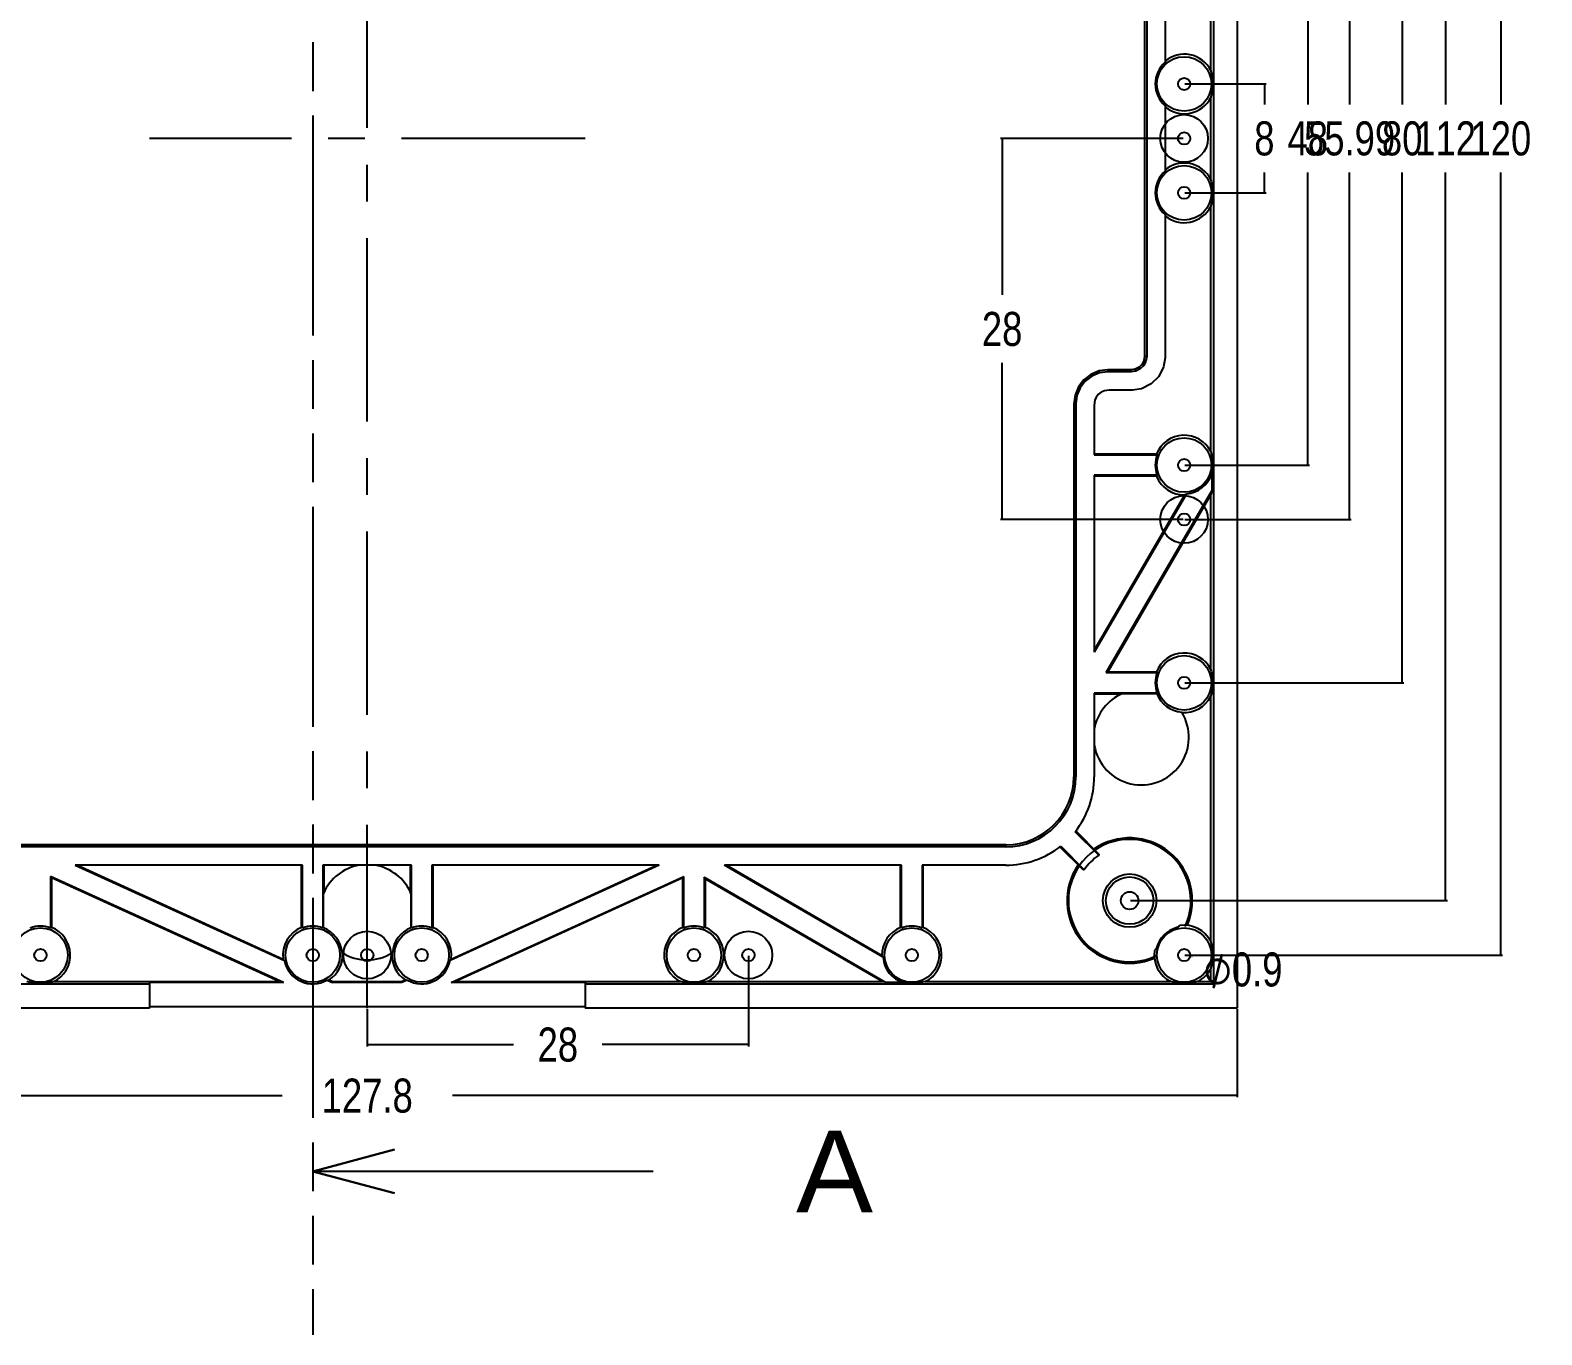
# Model space of a CAD drawing. Header units: inches. Extents: x 0 to 653, y 0 to 346.
# Drawn here: x 265.3 to 376.3, y 170.3 to 266.2 of the extents above; entities that cross this region are included whole.
import ezdxf

# ---------------------------------------------------------------- set-up
doc = ezdxf.new("R2010")
doc.units = ezdxf.units.IN
doc.header["$LTSCALE"] = 35.925693
doc.header["$MEASUREMENT"] = 0
doc.linetypes.add('CENTER', pattern=[0.6, 0.375, -0.075, 0.075, -0.075])
doc.linetypes.add('PHANTOM', pattern=[0.8, 0.45, -0.05, 0.1, -0.05, 0.1, -0.05])
doc.layers.get('0').update_dxf_attribs({"linetype": 'CONTINUOUS'})
for name, color, linetype in [('1', 7, 'CONTINUOUS'), ('2', 7, 'CONTINUOUS'), ('DIM', 7, 'CONTINUOUS')]:
    doc.layers.add(name, color=color, linetype=linetype)
doc.styles.get("Standard").update_dxf_attribs({"font": 'txt', "width": 0.8})
doc.styles.add('TEXTSTYLE_2', font='')
doc.styles.add('TEXTSTYLE_3', font='txt', dxfattribs={"width": 1.055})
doc.styles.get('TEXTSTYLE_2').set_extended_font_data('Symbol_ASME')
doc.dimstyles.new('DIMSTYLE_1', dxfattribs={"dimtxt": 2.5, "dimasz": 0.1875, "dimexe": 0.125, "dimexo": 0.0625, "dimgap": 0.09, "dimtad": 0, "dimtih": 1, "dimtoh": 1, "dimzin": 4, "dimdsep": 46, "dimtxsty": 'Standard', "dimblk": '_FILLED', "dimblk1": '_FILLED', "dimblk2": '_FILLED', "dimcen": 0.09, "dimazin": 1, "dimtfac": 1, "dimtofl": 0, "dimtmove": 0, "dimatfit": 1, "dimldrblk": '_FILLED', "dimfxl": 1, "dimtolj": 1, "dimtzin": 4, "dimarcsym": 0})
doc.dimstyles.new('DIMSTYLE_2', dxfattribs={"dimtxt": 2.5, "dimasz": 0.1875, "dimexe": 0.125, "dimexo": 0.0625, "dimgap": 1.25, "dimtad": 0, "dimtih": 1, "dimtoh": 1, "dimzin": 4, "dimdsep": 46, "dimtxsty": 'Standard', "dimblk": '_FILLED', "dimblk1": '_FILLED', "dimblk2": '_FILLED', "dimcen": 0.09, "dimazin": 1, "dimtfac": 1, "dimtofl": 0, "dimtmove": 0, "dimatfit": 3, "dimldrblk": '_FILLED', "dimfxl": 1, "dimtolj": 1, "dimtzin": 4, "dimarcsym": 0})

# ---------------------------------------------------------------- blocks, each defined once
blk = doc.blocks.new('_FILLED')
at = {"color": 0, "linetype": 'ByBlock'}
blk.add_solid([(0, 0), (-1, 0.17), (-1, -0.17)], dxfattribs=at)
blk = doc.blocks.new('*D1')
at = {"layer": 'DIM', "color": 82, "linetype": 'Continuous', "true_color": 0x33cc00, "transparency": 16777216}
blk.add_line((350.46, 198.12), (350.46, 198.12), dxfattribs=at)
at = {"layer": 'DIM', "color": 82, "linetype": 'Continuous', "true_color": 0x33cc00, "transparency": 16777216, "xscale": 0.1875, "yscale": 0.1875, "zscale": 0.1875, "rotation": 166.2096749635}
blk.add_blockref('_FILLED', (350.46, 198.12), dxfattribs=at)
at = {"layer": 'DIM', "color": 82, "linetype": 'Continuous', "true_color": 0x33cc00, "transparency": 16777216, "insert": (354.35, 198.42), "char_height": 2.5, "width": 13.4231, "attachment_point": 2, "line_spacing_factor": 0.9, "style": 'TEXTSTYLE_2'}
blk.add_mtext('⌀\\ftxt;{\\W0.8;0.9}', dxfattribs=at)
blk = doc.blocks.new('*D3')
at = {"layer": 'DIM', "color": 82, "linetype": 'Continuous', "true_color": 0x33cc00, "transparency": 16777216}
for p, q in [((226.13, 194.26), (226.13, 187.78)), ((353.93, 194.26), (353.93, 187.78)), ((226.13, 187.9), (283.78, 187.9)), ((353.93, 187.9), (296.28, 187.9))]:
    blk.add_line(p, q, dxfattribs=at)
at = {"layer": 'DIM', "color": 82, "linetype": 'Continuous', "true_color": 0x33cc00, "transparency": 16777216, "xscale": 0.1875, "yscale": 0.1875, "zscale": 0.1875, "rotation": 180}
blk.add_blockref('_FILLED', (226.13, 187.9), dxfattribs=at)
at = {"layer": 'DIM', "color": 82, "linetype": 'Continuous', "true_color": 0x33cc00, "transparency": 16777216, "xscale": 0.1875, "yscale": 0.1875, "zscale": 0.1875}
blk.add_blockref('_FILLED', (353.93, 187.9), dxfattribs=at)
at = {"layer": 'DIM', "color": 82, "linetype": 'Continuous', "true_color": 0x33cc00, "transparency": 16777216, "insert": (290.03, 189.15), "char_height": 2.5, "width": 10, "attachment_point": 2, "line_spacing_factor": 0.9}
blk.add_mtext('127.8', dxfattribs=at)
blk = doc.blocks.new('*D12')
at = {"layer": 'DIM', "color": 82, "linetype": 'Continuous', "true_color": 0x33cc00, "transparency": 16777216}
for p, q in [((350.09, 262.23), (356.04, 262.23)), ((355.92, 262.23), (355.92, 260.73)), ((355.92, 254.23), (355.92, 255.73)), ((350.09, 254.23), (356.04, 254.23))]:
    blk.add_line(p, q, dxfattribs=at)
at = {"layer": 'DIM', "color": 82, "linetype": 'Continuous', "true_color": 0x33cc00, "transparency": 16777216, "xscale": 0.1875, "yscale": 0.1875, "zscale": 0.1875}
for p, rotation in [((355.92, 262.23), 90), ((355.92, 254.23), 270)]:
    blk.add_blockref('_FILLED', p, dxfattribs=dict(at, rotation=rotation))
at = {"layer": 'DIM', "color": 82, "linetype": 'Continuous', "true_color": 0x33cc00, "transparency": 16777216, "insert": (355.92, 259.48), "char_height": 2.5, "width": 2, "attachment_point": 2, "line_spacing_factor": 0.9}
blk.add_mtext('8', dxfattribs=at)
blk = doc.blocks.new('*D13')
at = {"layer": 'DIM', "color": 82, "linetype": 'Continuous', "true_color": 0x33cc00, "transparency": 16777216}
for p, q in [((350.09, 282.23), (359.23, 282.23)), ((359.11, 282.23), (359.11, 260.73)), ((359.11, 234.23), (359.11, 255.73)), ((350.09, 234.23), (359.23, 234.23))]:
    blk.add_line(p, q, dxfattribs=at)
at = {"layer": 'DIM', "color": 82, "linetype": 'Continuous', "true_color": 0x33cc00, "transparency": 16777216, "xscale": 0.1875, "yscale": 0.1875, "zscale": 0.1875}
for p, rotation in [((359.11, 282.23), 90), ((359.11, 234.23), 270)]:
    blk.add_blockref('_FILLED', p, dxfattribs=dict(at, rotation=rotation))
at = {"layer": 'DIM', "color": 82, "linetype": 'Continuous', "true_color": 0x33cc00, "transparency": 16777216, "insert": (359.11, 259.48), "char_height": 2.5, "width": 4, "attachment_point": 2, "line_spacing_factor": 0.9}
blk.add_mtext('48', dxfattribs=at)
blk = doc.blocks.new('*D14')
at = {"layer": 'DIM', "color": 82, "linetype": 'Continuous', "true_color": 0x33cc00, "transparency": 16777216}
for p, q in [((350.09, 286.22), (362.3, 286.22)), ((362.18, 286.22), (362.18, 260.73)), ((362.18, 230.23), (362.18, 255.73)), ((350.09, 230.23), (362.3, 230.23))]:
    blk.add_line(p, q, dxfattribs=at)
at = {"layer": 'DIM', "color": 82, "linetype": 'Continuous', "true_color": 0x33cc00, "transparency": 16777216, "xscale": 0.1875, "yscale": 0.1875, "zscale": 0.1875}
for p, rotation in [((362.18, 286.22), 90), ((362.18, 230.23), 270)]:
    blk.add_blockref('_FILLED', p, dxfattribs=dict(at, rotation=rotation))
at = {"layer": 'DIM', "color": 82, "linetype": 'Continuous', "true_color": 0x33cc00, "transparency": 16777216, "insert": (362.18, 259.48), "char_height": 2.5, "width": 10, "attachment_point": 2, "line_spacing_factor": 0.9}
blk.add_mtext('55.99', dxfattribs=at)
blk = doc.blocks.new('*D15')
at = {"layer": 'DIM', "color": 82, "linetype": 'Continuous', "true_color": 0x33cc00, "transparency": 16777216}
for p, q in [((350.09, 298.23), (366.17, 298.23)), ((366.04, 298.23), (366.04, 260.73)), ((366.04, 218.23), (366.04, 255.73)), ((350.09, 218.23), (366.17, 218.23))]:
    blk.add_line(p, q, dxfattribs=at)
at = {"layer": 'DIM', "color": 82, "linetype": 'Continuous', "true_color": 0x33cc00, "transparency": 16777216, "xscale": 0.1875, "yscale": 0.1875, "zscale": 0.1875}
for p, rotation in [((366.04, 298.23), 90), ((366.04, 218.23), 270)]:
    blk.add_blockref('_FILLED', p, dxfattribs=dict(at, rotation=rotation))
at = {"layer": 'DIM', "color": 82, "linetype": 'Continuous', "true_color": 0x33cc00, "transparency": 16777216, "insert": (366.04, 259.48), "char_height": 2.5, "width": 4, "attachment_point": 2, "line_spacing_factor": 0.9}
blk.add_mtext('80', dxfattribs=at)
blk = doc.blocks.new('*D16')
at = {"layer": 'DIM', "color": 82, "linetype": 'Continuous', "true_color": 0x33cc00, "transparency": 16777216}
for p, q in [((346.09, 314.23), (369.36, 314.23)), ((369.23, 314.23), (369.23, 260.73)), ((369.23, 202.23), (369.23, 255.73)), ((346.09, 202.23), (369.36, 202.23))]:
    blk.add_line(p, q, dxfattribs=at)
at = {"layer": 'DIM', "color": 82, "linetype": 'Continuous', "true_color": 0x33cc00, "transparency": 16777216, "xscale": 0.1875, "yscale": 0.1875, "zscale": 0.1875}
for p, rotation in [((369.23, 314.23), 90), ((369.23, 202.23), 270)]:
    blk.add_blockref('_FILLED', p, dxfattribs=dict(at, rotation=rotation))
at = {"layer": 'DIM', "color": 82, "linetype": 'Continuous', "true_color": 0x33cc00, "transparency": 16777216, "insert": (369.23, 259.48), "char_height": 2.5, "width": 6, "attachment_point": 2, "line_spacing_factor": 0.9}
blk.add_mtext('112', dxfattribs=at)
blk = doc.blocks.new('*D17')
at = {"layer": 'DIM', "color": 82, "linetype": 'Continuous', "true_color": 0x33cc00, "transparency": 16777216}
for p, q in [((350.09, 318.23), (373.42, 318.23)), ((373.29, 318.23), (373.29, 260.73)), ((373.29, 198.23), (373.29, 255.73)), ((350.09, 198.23), (373.42, 198.23))]:
    blk.add_line(p, q, dxfattribs=at)
at = {"layer": 'DIM', "color": 82, "linetype": 'Continuous', "true_color": 0x33cc00, "transparency": 16777216, "xscale": 0.1875, "yscale": 0.1875, "zscale": 0.1875}
for p, rotation in [((373.29, 318.23), 90), ((373.29, 198.23), 270)]:
    blk.add_blockref('_FILLED', p, dxfattribs=dict(at, rotation=rotation))
at = {"layer": 'DIM', "color": 82, "linetype": 'Continuous', "true_color": 0x33cc00, "transparency": 16777216, "insert": (373.29, 259.48), "char_height": 2.5, "width": 6, "attachment_point": 2, "line_spacing_factor": 0.9}
blk.add_mtext('120', dxfattribs=at)
blk = doc.blocks.new('*D25')
at = {"layer": 'DIM', "color": 82, "linetype": 'Continuous', "true_color": 0x33cc00, "transparency": 16777216}
for p, q in [((338.66, 258.23), (336.53, 258.23)), ((336.66, 258.23), (336.66, 246.73)), ((349.96, 258.23), (338.66, 258.23)), ((336.66, 230.23), (336.66, 241.73)), ((338.66, 230.23), (336.53, 230.23)), ((349.96, 230.23), (338.66, 230.23))]:
    blk.add_line(p, q, dxfattribs=at)
at = {"layer": 'DIM', "color": 82, "linetype": 'Continuous', "true_color": 0x33cc00, "transparency": 16777216, "xscale": 0.1875, "yscale": 0.1875, "zscale": 0.1875}
for p, rotation in [((336.66, 258.23), 90), ((336.66, 230.23), 270)]:
    blk.add_blockref('_FILLED', p, dxfattribs=dict(at, rotation=rotation))
at = {"layer": 'DIM', "color": 82, "linetype": 'Continuous', "true_color": 0x33cc00, "transparency": 16777216, "insert": (336.66, 245.48), "char_height": 2.5, "width": 4, "attachment_point": 2, "line_spacing_factor": 0.9}
blk.add_mtext('28', dxfattribs=at)
blk = doc.blocks.new('*D26')
at = {"layer": 'DIM', "color": 82, "linetype": 'Continuous', "true_color": 0x33cc00, "transparency": 16777216}
for p, q in [((318.02, 198.17), (318.02, 191.52)), ((290.03, 194.26), (290.03, 191.52)), ((290.03, 191.65), (300.78, 191.65)), ((318.02, 191.65), (307.28, 191.65))]:
    blk.add_line(p, q, dxfattribs=at)
at = {"layer": 'DIM', "color": 82, "linetype": 'Continuous', "true_color": 0x33cc00, "transparency": 16777216, "xscale": 0.1875, "yscale": 0.1875, "zscale": 0.1875, "rotation": 180}
blk.add_blockref('_FILLED', (290.03, 191.65), dxfattribs=at)
at = {"layer": 'DIM', "color": 82, "linetype": 'Continuous', "true_color": 0x33cc00, "transparency": 16777216, "xscale": 0.1875, "yscale": 0.1875, "zscale": 0.1875}
blk.add_blockref('_FILLED', (318.02, 191.65), dxfattribs=at)
at = {"layer": 'DIM', "color": 82, "linetype": 'Continuous', "true_color": 0x33cc00, "transparency": 16777216, "insert": (304.03, 192.9), "char_height": 2.5, "width": 4, "attachment_point": 2, "line_spacing_factor": 0.9}
blk.add_mtext('28', dxfattribs=at)

msp = doc.modelspace()

# ---------------------------------------------------------------- hatches: boundary and pattern name
at = {"layer": '1', "linetype": 'Continuous', "true_color": 0xccb366}
h = msp.add_hatch(dxfattribs=at)
h.set_pattern_fill('', color=43, angle=45, style=0, pattern_type=0)
h.set_pattern_definition([(45, (0, 0), (-0.7071068, 0.7071068), [])])
h.paths.add_polyline_path([(292.027, 183.935), (286.027, 182.327)])

# ---------------------------------------------------------------- linework, layer by layer
at = {"color": 7, "linetype": 'Continuous'}
for centre, radius in [((350.027, 262.227), 0.45), ((350.026, 258.227), 1.75), ((350.026, 258.227), 0.45), ((350.027, 254.227), 0.45), ((350.027, 234.227), 0.45), ((350.026, 230.23), 1.75), ((350.026, 230.23), 0.45), ((350.027, 218.227), 0.45), ((290.027, 198.228), 1.75), ((318.025, 198.228), 1.75), ((266.027, 198.227), 0.45), ((286.027, 198.227), 0.45), ((290.027, 198.228), 0.45), ((294.027, 198.227), 0.45), ((314.027, 198.227), 0.45), ((318.025, 198.228), 0.45), ((330.027, 198.227), 0.45), ((350.027, 198.227), 0.45)]:
    msp.add_circle(centre, radius, dxfattribs=at)
at = {"layer": '1', "color": 43, "linetype": 'PHANTOM', "true_color": 0xccb366}
msp.add_line((286.027, 346.127), (286.027, 170.327), dxfattribs=at)
at = {"layer": '1', "color": 1, "linetype": 'CENTER'}
for p, q in [((290.027, 194.327), (290.027, 322.127)), ((306.027, 258.227), (274.027, 258.227))]:
    msp.add_line(p, q, dxfattribs=at)
at = {"layer": '1', "color": 35, "linetype": 'Continuous', "true_color": 0x99734d}
for p, q in [((353.927, 322.127), (353.927, 194.327)), ((352.175, 320.375), (352.175, 196.08)), ((351.983, 263.218), (351.983, 281.236)), ((347.127, 274.227), (347.127, 242.227)), ((347.276, 274.239), (347.276, 242.215)), ((348.627, 274.345), (348.627, 263.822)), ((351.983, 255.218), (351.983, 261.236)), ((348.627, 260.632), (348.627, 255.822)), ((351.983, 235.218), (351.983, 253.236)), ((348.627, 252.632), (348.627, 242.109)), ((347.127, 242.227), (347.078, 241.918)), ((347.276, 242.215), (347.127, 242.227)), ((347.276, 242.215), (347.221, 241.871)), ((348.627, 242.109), (348.523, 241.449)), ((343.779, 241.142), (343.177, 240.892)), ((343.818, 240.998), (343.251, 240.763)), ((344.426, 241.227), (343.779, 241.142)), ((343.818, 240.998), (343.779, 241.142)), ((344.436, 241.079), (343.818, 240.998)), ((344.436, 241.079), (344.426, 241.227)), ((346.128, 241.227), (344.426, 241.227)), ((346.139, 241.079), (344.436, 241.079)), ((346.437, 241.276), (346.128, 241.227)), ((346.139, 241.079), (346.128, 241.227)), ((346.483, 241.133), (346.139, 241.079)), ((346.715, 241.418), (346.437, 241.276)), ((346.483, 241.133), (346.437, 241.276)), ((346.804, 241.297), (346.483, 241.133)), ((346.936, 241.639), (346.715, 241.418)), ((346.804, 241.297), (346.715, 241.418)), ((347.058, 241.551), (346.804, 241.297)), ((347.078, 241.918), (346.936, 241.639)), ((347.058, 241.551), (346.936, 241.639)), ((347.221, 241.871), (347.058, 241.551)), ((347.221, 241.871), (347.078, 241.918)), ((348.523, 241.449), (348.165, 240.747)), ((342.262, 239.978), (342.012, 239.375)), ((342.392, 239.903), (342.157, 239.336)), ((342.659, 240.495), (342.262, 239.978)), ((342.392, 239.903), (342.262, 239.978)), ((342.765, 240.39), (342.392, 239.903)), ((343.177, 240.892), (342.659, 240.495)), ((342.765, 240.39), (342.659, 240.495)), ((343.251, 240.763), (342.765, 240.39)), ((343.251, 240.763), (343.177, 240.892)), ((346.906, 239.832), (346.246, 239.727)), ((347.608, 240.189), (346.906, 239.832)), ((348.165, 240.747), (347.608, 240.189)), ((342.012, 239.375), (341.927, 238.728)), ((341.927, 238.728), (341.927, 211.327)), ((342.076, 238.718), (341.927, 238.728)), ((342.157, 239.336), (342.012, 239.375)), ((342.157, 239.336), (342.076, 238.718)), ((342.076, 238.718), (342.076, 211.327)), ((343.474, 238.984), (343.427, 238.63)), ((343.572, 239.221), (343.474, 238.984)), ((343.729, 239.426), (343.572, 239.221)), ((343.933, 239.582), (343.729, 239.426)), ((344.171, 239.681), (343.933, 239.582)), ((344.525, 239.727), (344.171, 239.681)), ((346.246, 239.727), (344.525, 239.727)), ((343.427, 238.63), (343.427, 234.977)), ((343.427, 235.047), (347.994, 235.047)), ((343.427, 234.977), (348.042, 234.977)), ((343.427, 233.477), (343.427, 220.47)), ((348.042, 233.477), (343.427, 233.477)), ((347.994, 233.407), (343.427, 233.407)), ((352.052, 233.593), (352.052, 232.325)), ((350.193, 232.111), (343.427, 220.47)), ((343.427, 220.609), (350.068, 232.036)), ((344.295, 218.977), (352.052, 232.325)), ((351.983, 232.066), (344.416, 219.047)), ((352.052, 232.325), (351.983, 232.066)), ((351.983, 219.218), (351.983, 232.066)), ((344.416, 219.047), (344.295, 218.977)), ((344.295, 218.977), (348.042, 218.977)), ((344.416, 219.047), (347.994, 219.047)), ((343.427, 217.477), (343.427, 211.327)), ((348.042, 217.477), (343.427, 217.477)), ((345.416, 217.407), (343.427, 217.407)), ((345.494, 217.442), (348.018, 217.442)), ((351.983, 199.218), (351.983, 217.236)), ((342.076, 211.327), (341.927, 211.327)), ((343.754, 205.561), (342.023, 207.292)), ((342.066, 207.347), (343.763, 205.651)), ((336.927, 206.327), (243.127, 206.327)), ((336.927, 206.179), (243.127, 206.179)), ((336.927, 206.179), (336.927, 206.327)), ((342.604, 204.492), (340.907, 206.188)), ((340.962, 206.231), (342.694, 204.5)), ((268.584, 204.827), (283.945, 197.817)), ((285.277, 204.827), (268.584, 204.827)), ((268.752, 204.827), (283.855, 197.935)), ((285.207, 200.26), (285.207, 204.827)), ((285.277, 200.213), (285.277, 204.827)), ((286.777, 204.827), (286.777, 200.213)), ((293.277, 204.827), (286.777, 204.827)), ((286.847, 204.827), (286.847, 202.839)), ((293.207, 202.839), (293.207, 204.827)), ((293.277, 200.213), (293.277, 204.827)), ((294.777, 204.827), (294.777, 200.213)), ((311.471, 204.827), (294.777, 204.827)), ((294.847, 204.827), (294.847, 200.26)), ((311.471, 204.827), (296.109, 197.817)), ((296.2, 197.935), (311.303, 204.827)), ((327.912, 198.061), (316.27, 204.827)), ((329.277, 204.827), (316.27, 204.827)), ((316.409, 204.827), (327.836, 198.186)), ((329.207, 200.26), (329.207, 204.827)), ((329.277, 200.213), (329.277, 204.827)), ((330.777, 204.827), (330.777, 200.213)), ((336.927, 204.827), (330.777, 204.827)), ((330.847, 204.827), (330.847, 200.26)), ((266.777, 204.003), (266.777, 200.213)), ((266.777, 204.003), (266.847, 203.894)), ((283.87, 196.202), (266.777, 204.003)), ((266.847, 203.894), (266.847, 200.26)), ((283.549, 196.272), (266.847, 203.894)), ((296.184, 196.202), (313.277, 204.003)), ((313.207, 203.894), (296.505, 196.272)), ((313.277, 204.003), (313.207, 203.894)), ((313.207, 200.26), (313.207, 203.894)), ((313.277, 200.213), (313.277, 204.003)), ((314.777, 203.96), (314.777, 200.213)), ((314.777, 203.96), (328.125, 196.202)), ((314.847, 203.838), (314.777, 203.96)), ((314.847, 203.838), (314.847, 200.26)), ((327.866, 196.272), (314.847, 203.838)), ((286.812, 200.236), (286.812, 202.76)), ((293.242, 202.76), (293.242, 200.236)), ((351.983, 196.272), (351.983, 197.236)), ((274.027, 196.08), (227.88, 196.08)), ((267.018, 196.272), (283.549, 196.272)), ((274.027, 196.202), (274.027, 194.327)), ((283.87, 196.202), (274.027, 196.202)), ((283.549, 196.272), (283.87, 196.202)), ((287.082, 196.385), (287.483, 196.202)), ((287.23, 196.395), (287.499, 196.272)), ((287.483, 196.202), (287.499, 196.272)), ((292.571, 196.202), (287.483, 196.202)), ((287.499, 196.272), (292.556, 196.272)), ((292.556, 196.272), (292.825, 196.395)), ((292.571, 196.202), (292.556, 196.272)), ((292.973, 196.385), (292.571, 196.202)), ((296.505, 196.272), (296.184, 196.202)), ((306.027, 196.202), (296.184, 196.202)), ((296.505, 196.272), (313.036, 196.272)), ((306.027, 196.202), (306.027, 194.327)), ((352.175, 196.08), (306.027, 196.08)), ((315.018, 196.272), (327.866, 196.272)), ((328.125, 196.202), (327.866, 196.272)), ((329.393, 196.202), (328.125, 196.202)), ((331.018, 196.272), (349.036, 196.272)), ((351.018, 196.272), (351.983, 196.272)), ((352.175, 196.08), (351.983, 196.272)), ((274.027, 194.327), (226.127, 194.327)), ((306.027, 194.419), (274.027, 194.419)), ((353.927, 194.327), (306.027, 194.327))]:
    msp.add_line(p, q, dxfattribs=at)
at = {"layer": '1', "color": 43, "linetype": 'Continuous', "true_color": 0xccb366}
for p, q in [((292.027, 183.935), (286.027, 182.327)), ((286.027, 182.327), (292.027, 183.935)), ((292.027, 180.72), (286.027, 182.327)), ((286.027, 182.327), (292.027, 180.72)), ((311.027, 182.327), (286.027, 182.327))]:
    msp.add_line(p, q, dxfattribs=at)
at = {"layer": '1', "color": 35, "linetype": 'Continuous', "true_color": 0x99734d}
for centre in [(350.027, 262.227), (350.027, 254.227), (350.027, 234.227), (350.027, 218.227), (266.027, 198.227), (286.027, 198.227), (294.027, 198.227), (314.027, 198.227), (330.027, 198.227), (350.027, 198.227)]:
    msp.add_circle(centre, 2, dxfattribs=at)
for centre, radius, start, end in [((350.027, 262.227), 2.192, 26.87671, 129.69252), ((350.027, 262.227), 2.122, 131.27591, 228.72409), ((350.027, 262.227), 2.192, 230.30748, 333.12329), ((350.027, 254.227), 2.122, 131.27591, 228.72409), ((350.027, 254.227), 2.192, 26.87671, 129.69252), ((350.027, 254.227), 2.192, 230.30748, 333.12329), ((350.027, 234.227), 2.192, 26.87671, 158.03721), ((350.027, 234.227), 2.122, 159.3044, 200.6956), ((354.333, 239.325), 7.648, 214.01601, 214.64966), ((354.333, 229.129), 7.648, 145.35034, 145.98399), ((350.027, 234.227), 2.192, 201.96279, 271.07031), ((350.027, 234.227), 2.122, 274.48266, 342.60103), ((347.584, 236.262), 4.903, 300.44495, 302.15356), ((350.027, 218.227), 2.192, 26.87671, 158.03721), ((350.027, 218.227), 2.122, 159.3044, 200.6956), ((354.333, 223.325), 7.648, 214.01601, 214.64966), ((346.877, 214.227), 3.5, 113.2786, 170.30368), ((354.258, 213.181), 7.557, 145.34845, 145.6697), ((350.027, 218.227), 2.157, 201.33808, 265.23805), ((350.027, 218.227), 2.192, 265.90626, 333.12329), ((346.877, 214.227), 3.5, 189.69632, 31.91482), ((336.927, 211.327), 5.148, 270, 360), ((336.927, 211.327), 5, 270, 360), ((336.927, 211.327), 6.5, 321.62581, 360), ((336.927, 211.327), 6.5, 270, 308.37419), ((346.027, 202.227), 4.035, 124.28772, 145.71228), ((356.51, 204.365), 12.812, 174.23856, 174.643), ((290.027, 201.377), 3.5, 99.69632, 156.7214), ((290.027, 201.377), 3.5, 23.2786, 80.30368), ((343.89, 191.745), 12.812, 95.357, 95.76144), ((266.027, 198.227), 2.122, 69.3044, 110.6956), ((271.125, 193.921), 7.648, 124.01601, 124.64966), ((266.027, 198.227), 2.192, 296.87671, 68.03721), ((286.027, 198.227), 2.192, 111.96279, 187.665), ((280.929, 193.921), 7.648, 55.35034, 55.98399), ((286.027, 198.227), 2.122, 69.3044, 110.6956), ((291.074, 193.996), 7.557, 124.3303, 124.65155), ((286.027, 198.227), 2.157, 4.76195, 68.66192), ((294.027, 198.227), 2.157, 111.33808, 175.23805), ((288.981, 193.996), 7.557, 55.34845, 55.6697), ((294.027, 198.227), 2.122, 69.3044, 110.6956), ((299.125, 193.921), 7.648, 124.01601, 124.64966), ((294.027, 198.227), 2.192, 352.335, 68.03721), ((314.027, 198.227), 2.192, 111.96279, 243.12329), ((308.929, 193.921), 7.648, 55.35034, 55.98399), ((314.027, 198.227), 2.122, 69.3044, 110.6956), ((319.125, 193.921), 7.648, 124.01601, 124.64966), ((314.027, 198.227), 2.192, 296.87671, 68.03721), ((330.027, 198.227), 2.192, 111.96279, 181.07031), ((324.929, 193.921), 7.648, 55.35034, 55.98399), ((330.027, 198.227), 2.122, 69.3044, 110.6956), ((335.125, 193.921), 7.648, 124.01601, 124.64966), ((330.027, 198.227), 2.192, 296.87671, 68.03721), ((350.027, 198.227), 2.087, 104.54472, 165.45528), ((355.513, 192.398), 9.886, 126.01016, 127.43625), ((350.027, 198.227), 2.192, 26.87671, 98.57822), ((355.857, 192.742), 9.887, 142.56377, 143.98982), ((287.774, 200.841), 4.879, 216.559, 218.30377), ((286.027, 198.227), 2.122, 191.14922, 299.79032), ((286.027, 198.227), 2.192, 303.27454, 4.09374), ((290.027, 201.377), 3.5, 238.08518, 301.91482), ((294.027, 198.227), 2.192, 175.90626, 236.72546), ((294.027, 198.227), 2.122, 240.20968, 348.85078), ((292.28, 200.841), 4.879, 321.69623, 323.441), ((332.062, 200.671), 4.903, 210.44495, 212.15356), ((330.027, 198.227), 2.122, 184.48266, 252.60103), ((350.027, 198.227), 2.192, 171.42178, 243.12329), ((350.027, 198.227), 2.192, 296.87671, 333.12329), ((286.857, 201.26), 4.879, 272.63577, 274.38054), ((293.197, 201.26), 4.879, 265.61946, 267.36423)]:
    msp.add_arc(centre, radius, start, end, dxfattribs=at)
for points, knots in [([(351.983, 263.218), (351.993, 263.175), (352.003, 263.128), (352.024, 263.028), (352.034, 262.973), (352.05, 262.879), (352.055, 262.846), (352.065, 262.774), (352.07, 262.734), (352.078, 262.667), (352.08, 262.643), (352.085, 262.591), (352.088, 262.563), (352.092, 262.497), (352.095, 262.461), (352.098, 262.392), (352.099, 262.365), (352.1, 262.319), (352.1, 262.303), (352.101, 262.267), (352.101, 262.248), (352.101, 262.21), (352.101, 262.191), (352.1, 262.155), (352.1, 262.138), (352.099, 262.092), (352.098, 262.065), (352.095, 261.995), (352.092, 261.959), (352.088, 261.893), (352.085, 261.865), (352.08, 261.812), (352.078, 261.788), (352.07, 261.721), (352.065, 261.681), (352.055, 261.609), (352.05, 261.575), (352.034, 261.482), (352.024, 261.427), (352.003, 261.326), (351.993, 261.28), (351.983, 261.236)], [0, 0, 0, 0, 0.125, 0.125, 0.25, 0.25, 0.3125, 0.3125, 0.375, 0.375, 0.40625, 0.40625, 0.4375, 0.4375, 0.46875, 0.46875, 0.484375, 0.484375, 0.4921875, 0.4921875, 0.5, 0.5, 0.5078125, 0.5078125, 0.515625, 0.515625, 0.53125, 0.53125, 0.5625, 0.5625, 0.59375, 0.59375, 0.625, 0.625, 0.6875, 0.6875, 0.75, 0.75, 0.875, 0.875, 1, 1, 1, 1]), ([(351.983, 255.218), (351.993, 255.175), (352.003, 255.128), (352.024, 255.027), (352.034, 254.973), (352.05, 254.879), (352.055, 254.846), (352.065, 254.773), (352.07, 254.734), (352.078, 254.667), (352.08, 254.643), (352.085, 254.59), (352.088, 254.562), (352.092, 254.496), (352.095, 254.46), (352.098, 254.391), (352.099, 254.364), (352.1, 254.318), (352.1, 254.301), (352.101, 254.266), (352.101, 254.247), (352.101, 254.209), (352.101, 254.189), (352.1, 254.154), (352.1, 254.137), (352.099, 254.091), (352.098, 254.064), (352.095, 253.995), (352.092, 253.958), (352.088, 253.893), (352.085, 253.864), (352.08, 253.812), (352.078, 253.788), (352.07, 253.72), (352.065, 253.681), (352.055, 253.608), (352.05, 253.575), (352.034, 253.481), (352.024, 253.427), (352.003, 253.326), (351.993, 253.28), (351.983, 253.236)], [0, 0, 0, 0, 0.125, 0.125, 0.25, 0.25, 0.3125, 0.3125, 0.375, 0.375, 0.40625, 0.40625, 0.4375, 0.4375, 0.46875, 0.46875, 0.484375, 0.484375, 0.4921875, 0.4921875, 0.5, 0.5, 0.5078125, 0.5078125, 0.515625, 0.515625, 0.53125, 0.53125, 0.5625, 0.5625, 0.59375, 0.59375, 0.625, 0.625, 0.6875, 0.6875, 0.75, 0.75, 0.875, 0.875, 1, 1, 1, 1]), ([(351.983, 235.218), (351.998, 235.155), (352.013, 235.087), (352.035, 234.969), (352.042, 234.926), (352.057, 234.832), (352.064, 234.781), (352.075, 234.689), (352.079, 234.656), (352.086, 234.58), (352.09, 234.539), (352.095, 234.459), (352.096, 234.43), (352.098, 234.376), (352.099, 234.356), (352.1, 234.312), (352.101, 234.288), (352.101, 234.234), (352.101, 234.206), (352.1, 234.154), (352.1, 234.13), (352.099, 234.088), (352.098, 234.069), (352.097, 234.034), (352.096, 234.019), (352.093, 233.975), (352.092, 233.949), (352.088, 233.902), (352.087, 233.881), (352.081, 233.821), (352.078, 233.787), (352.067, 233.693), (352.06, 233.64), (352.052, 233.593)], [0, 0, 0, 0, 0.25, 0.25, 0.375, 0.375, 0.5, 0.5, 0.5625, 0.5625, 0.625, 0.625, 0.65625, 0.65625, 0.671875, 0.671875, 0.6875, 0.6875, 0.703125, 0.703125, 0.71875, 0.71875, 0.734375, 0.734375, 0.75, 0.75, 0.78125, 0.78125, 0.8125, 0.8125, 0.875, 0.875, 1, 1, 1, 1]), ([(351.983, 219.218), (351.993, 219.175), (352.003, 219.128), (352.024, 219.028), (352.034, 218.973), (352.05, 218.879), (352.055, 218.846), (352.065, 218.774), (352.07, 218.734), (352.078, 218.667), (352.08, 218.643), (352.085, 218.591), (352.088, 218.563), (352.092, 218.497), (352.095, 218.461), (352.098, 218.392), (352.099, 218.365), (352.1, 218.319), (352.1, 218.303), (352.101, 218.267), (352.101, 218.248), (352.101, 218.21), (352.101, 218.191), (352.1, 218.155), (352.1, 218.138), (352.099, 218.092), (352.098, 218.065), (352.095, 217.995), (352.092, 217.959), (352.088, 217.893), (352.085, 217.865), (352.08, 217.812), (352.078, 217.788), (352.07, 217.721), (352.065, 217.681), (352.055, 217.609), (352.05, 217.575), (352.034, 217.482), (352.024, 217.427), (352.003, 217.326), (351.993, 217.28), (351.983, 217.236)], [0, 0, 0, 0, 0.125, 0.125, 0.25, 0.25, 0.3125, 0.3125, 0.375, 0.375, 0.40625, 0.40625, 0.4375, 0.4375, 0.46875, 0.46875, 0.484375, 0.484375, 0.4921875, 0.4921875, 0.5, 0.5, 0.5078125, 0.5078125, 0.515625, 0.515625, 0.53125, 0.53125, 0.5625, 0.5625, 0.59375, 0.59375, 0.625, 0.625, 0.6875, 0.6875, 0.75, 0.75, 0.875, 0.875, 1, 1, 1, 1]), ([(351.983, 199.218), (351.993, 199.175), (352.003, 199.128), (352.024, 199.027), (352.034, 198.973), (352.05, 198.879), (352.055, 198.846), (352.065, 198.773), (352.07, 198.734), (352.078, 198.667), (352.08, 198.643), (352.085, 198.59), (352.088, 198.562), (352.092, 198.496), (352.095, 198.46), (352.098, 198.391), (352.099, 198.364), (352.1, 198.318), (352.1, 198.301), (352.101, 198.266), (352.101, 198.247), (352.101, 198.209), (352.101, 198.189), (352.1, 198.154), (352.1, 198.137), (352.099, 198.091), (352.098, 198.064), (352.095, 197.995), (352.092, 197.958), (352.088, 197.893), (352.085, 197.864), (352.08, 197.812), (352.078, 197.788), (352.07, 197.72), (352.065, 197.681), (352.055, 197.608), (352.05, 197.575), (352.034, 197.481), (352.024, 197.427), (352.003, 197.326), (351.993, 197.28), (351.983, 197.236)], [0, 0, 0, 0, 0.125, 0.125, 0.25, 0.25, 0.3125, 0.3125, 0.375, 0.375, 0.40625, 0.40625, 0.4375, 0.4375, 0.46875, 0.46875, 0.484375, 0.484375, 0.4921875, 0.4921875, 0.5, 0.5, 0.5078125, 0.5078125, 0.515625, 0.515625, 0.53125, 0.53125, 0.5625, 0.5625, 0.59375, 0.59375, 0.625, 0.625, 0.6875, 0.6875, 0.75, 0.75, 0.875, 0.875, 1, 1, 1, 1]), ([(267.018, 196.272), (266.975, 196.262), (266.929, 196.251), (266.828, 196.23), (266.773, 196.22), (266.679, 196.205), (266.646, 196.2), (266.574, 196.189), (266.534, 196.184), (266.467, 196.177), (266.443, 196.174), (266.391, 196.169), (266.363, 196.167), (266.297, 196.162), (266.261, 196.16), (266.192, 196.157), (266.166, 196.156), (266.12, 196.155), (266.103, 196.154), (266.067, 196.154), (266.048, 196.154), (266.01, 196.154), (265.991, 196.154), (265.955, 196.154), (265.938, 196.154), (265.892, 196.156), (265.865, 196.157), (265.795, 196.16), (265.759, 196.162), (265.693, 196.167), (265.665, 196.169), (265.612, 196.174), (265.588, 196.177), (265.521, 196.184), (265.481, 196.189), (265.409, 196.2), (265.375, 196.205), (265.282, 196.22), (265.227, 196.23), (265.126, 196.251), (265.08, 196.262), (265.036, 196.272)], [0, 0, 0, 0, 0.125, 0.125, 0.25, 0.25, 0.3125, 0.3125, 0.375, 0.375, 0.40625, 0.40625, 0.4375, 0.4375, 0.46875, 0.46875, 0.484375, 0.484375, 0.4921875, 0.4921875, 0.5, 0.5, 0.5078125, 0.5078125, 0.515625, 0.515625, 0.53125, 0.53125, 0.5625, 0.5625, 0.59375, 0.59375, 0.625, 0.625, 0.6875, 0.6875, 0.75, 0.75, 0.875, 0.875, 1, 1, 1, 1]), ([(315.018, 196.272), (314.975, 196.262), (314.928, 196.251), (314.828, 196.23), (314.773, 196.22), (314.679, 196.205), (314.646, 196.2), (314.573, 196.189), (314.534, 196.184), (314.467, 196.177), (314.443, 196.174), (314.391, 196.169), (314.362, 196.167), (314.297, 196.162), (314.26, 196.16), (314.191, 196.157), (314.165, 196.156), (314.118, 196.155), (314.102, 196.154), (314.066, 196.154), (314.047, 196.154), (314.009, 196.154), (313.989, 196.154), (313.954, 196.154), (313.937, 196.155), (313.891, 196.156), (313.864, 196.157), (313.795, 196.16), (313.758, 196.162), (313.693, 196.167), (313.664, 196.169), (313.612, 196.174), (313.588, 196.177), (313.52, 196.184), (313.481, 196.189), (313.408, 196.2), (313.375, 196.205), (313.281, 196.22), (313.227, 196.23), (313.126, 196.251), (313.08, 196.262), (313.036, 196.272)], [0, 0, 0, 0, 0.125, 0.125, 0.25, 0.25, 0.3125, 0.3125, 0.375, 0.375, 0.40625, 0.40625, 0.4375, 0.4375, 0.46875, 0.46875, 0.484375, 0.484375, 0.4921875, 0.4921875, 0.5, 0.5, 0.5078125, 0.5078125, 0.515625, 0.515625, 0.53125, 0.53125, 0.5625, 0.5625, 0.59375, 0.59375, 0.625, 0.625, 0.6875, 0.6875, 0.75, 0.75, 0.875, 0.875, 1, 1, 1, 1]), ([(331.018, 196.272), (330.956, 196.257), (330.887, 196.242), (330.769, 196.22), (330.726, 196.212), (330.632, 196.197), (330.581, 196.19), (330.489, 196.179), (330.456, 196.176), (330.38, 196.168), (330.339, 196.165), (330.259, 196.16), (330.23, 196.158), (330.176, 196.156), (330.156, 196.155), (330.112, 196.154), (330.088, 196.154), (330.034, 196.153), (330.006, 196.154), (329.954, 196.154), (329.93, 196.155), (329.888, 196.156), (329.869, 196.157), (329.834, 196.158), (329.819, 196.159), (329.775, 196.161), (329.749, 196.163), (329.702, 196.166), (329.681, 196.168), (329.622, 196.173), (329.587, 196.177), (329.493, 196.188), (329.441, 196.195), (329.393, 196.202)], [0, 0, 0, 0, 0.25, 0.25, 0.375, 0.375, 0.5, 0.5, 0.5625, 0.5625, 0.625, 0.625, 0.65625, 0.65625, 0.671875, 0.671875, 0.6875, 0.6875, 0.703125, 0.703125, 0.71875, 0.71875, 0.734375, 0.734375, 0.75, 0.75, 0.78125, 0.78125, 0.8125, 0.8125, 0.875, 0.875, 1, 1, 1, 1]), ([(351.018, 196.272), (350.974, 196.261), (350.928, 196.251), (350.826, 196.23), (350.771, 196.22), (350.676, 196.204), (350.642, 196.199), (350.569, 196.189), (350.529, 196.184), (350.46, 196.176), (350.435, 196.174), (350.381, 196.169), (350.352, 196.166), (350.301, 196.163), (350.283, 196.161), (350.244, 196.159), (350.222, 196.158), (350.173, 196.156), (350.145, 196.155), (350.096, 196.154), (350.079, 196.154), (350.041, 196.154), (350.022, 196.154), (349.984, 196.154), (349.966, 196.154), (349.933, 196.155), (349.917, 196.155), (349.874, 196.156), (349.85, 196.157), (349.783, 196.161), (349.748, 196.163), (349.685, 196.168), (349.657, 196.17), (349.606, 196.175), (349.582, 196.177), (349.515, 196.185), (349.477, 196.19), (349.405, 196.2), (349.372, 196.205), (349.28, 196.22), (349.226, 196.231), (349.125, 196.251), (349.08, 196.262), (349.036, 196.272)], [0, 0, 0, 0, 0.125, 0.125, 0.25, 0.25, 0.3125, 0.3125, 0.375, 0.375, 0.40625, 0.40625, 0.4375, 0.4375, 0.453125, 0.453125, 0.46875, 0.46875, 0.484375, 0.484375, 0.4921875, 0.4921875, 0.5, 0.5, 0.5078125, 0.5078125, 0.515625, 0.515625, 0.53125, 0.53125, 0.5625, 0.5625, 0.59375, 0.59375, 0.625, 0.625, 0.6875, 0.6875, 0.75, 0.75, 0.875, 0.875, 1, 1, 1, 1])]:
    msp.add_open_spline(points, degree=3, knots=knots, dxfattribs=at)
at = {"layer": '2', "color": 35, "linetype": 'Continuous', "true_color": 0x99734d}
for radius in [1.96, 1.741, 0.647]:
    msp.add_circle((346.026, 202.229), radius, dxfattribs=at)
for radius, start, end in [(4.498, 334.81681, 295.18319), (4.602, 336.71018, 124.73934), (4.602, 145.26066, 293.28982)]:
    msp.add_arc((346.026, 202.229), radius, start, end, dxfattribs=at)

# ---------------------------------------------------------------- texts
at = {"layer": '1', "color": 87, "linetype": 'Continuous', "true_color": 0x508040, "insert": (321.527, 185.327), "char_height": 6, "width": 6.33, "attachment_point": 1, "line_spacing_factor": 0.903614, "style": 'TEXTSTYLE_3'}
msp.add_mtext('A', dxfattribs=at)

# ---------------------------------------------------------------- dimensions: what is measured, and where the dimension line sits
at = {"layer": 'DIM', "color": 82, "linetype": 'Continuous', "true_color": 0x33cc00}
for base, p1, p2, angle, text, picture, middle in [((373.294, 198.227), (350.027, 318.227), (350.027, 198.227), 270, '120', '*D17', (373.544, 258.227)), ((369.232, 314.227), (346.027, 202.227), (346.027, 314.227), 90, '112', '*D16', (369.482, 258.227)), ((366.042, 298.227), (350.027, 218.227), (350.027, 298.227), 90, '80', '*D15', (365.98, 258.227)), ((362.178, 286.225), (350.026, 230.23), (350.026, 286.225), 90, '55.99', '*D14', (362.178, 258.227)), ((359.109, 234.227), (350.027, 282.227), (350.027, 234.227), 270, '48', '*D13', (359.172, 258.227)), ((355.916, 262.227), (350.027, 254.227), (350.027, 262.227), 90, '8', '*D12', (355.916, 258.227)), ((336.659, 258.227), (350.026, 230.23), (350.026, 258.227), 90, '28', '*D25', (336.721, 244.229))]:
    dim = msp.add_linear_dim(base=base, p1=p1, p2=p2, angle=angle, text=text, dimstyle='DIMSTYLE_2', dxfattribs=at)
    dim.commit()
    dim.dimension.update_dxf_attribs({"geometry": picture, "text_midpoint": middle, "dimtype": 160})
for base, p1, p2, text, picture, middle in [((318.025, 191.648), (290.027, 194.327), (318.025, 198.228), '28', '*D26', (304.088, 191.648)), ((353.927, 187.905), (226.127, 194.327), (353.927, 194.327), '127.8', '*D3', (290.34, 187.905))]:
    dim = msp.add_linear_dim(base=base, p1=p1, p2=p2, text=text, dimstyle='DIMSTYLE_2', dxfattribs=at)
    dim.commit()
    dim.dimension.update_dxf_attribs({"geometry": picture, "text_midpoint": middle, "dimtype": 160})
dim = msp.add_diameter_dim_2p(p1=(350.464, 198.12), p2=(349.59, 198.334), text='{\\fSymbol_ASME;\\W1.0;⌀}0.9', dimstyle='DIMSTYLE_1', override={"dimpost": '<>'}, dxfattribs=at)
dim.commit()
dim.dimension.update_dxf_attribs({"geometry": '*D1', "text_midpoint": (354.349, 197.166), "dimtype": 163})

doc.saveas('drawing.dxf')
